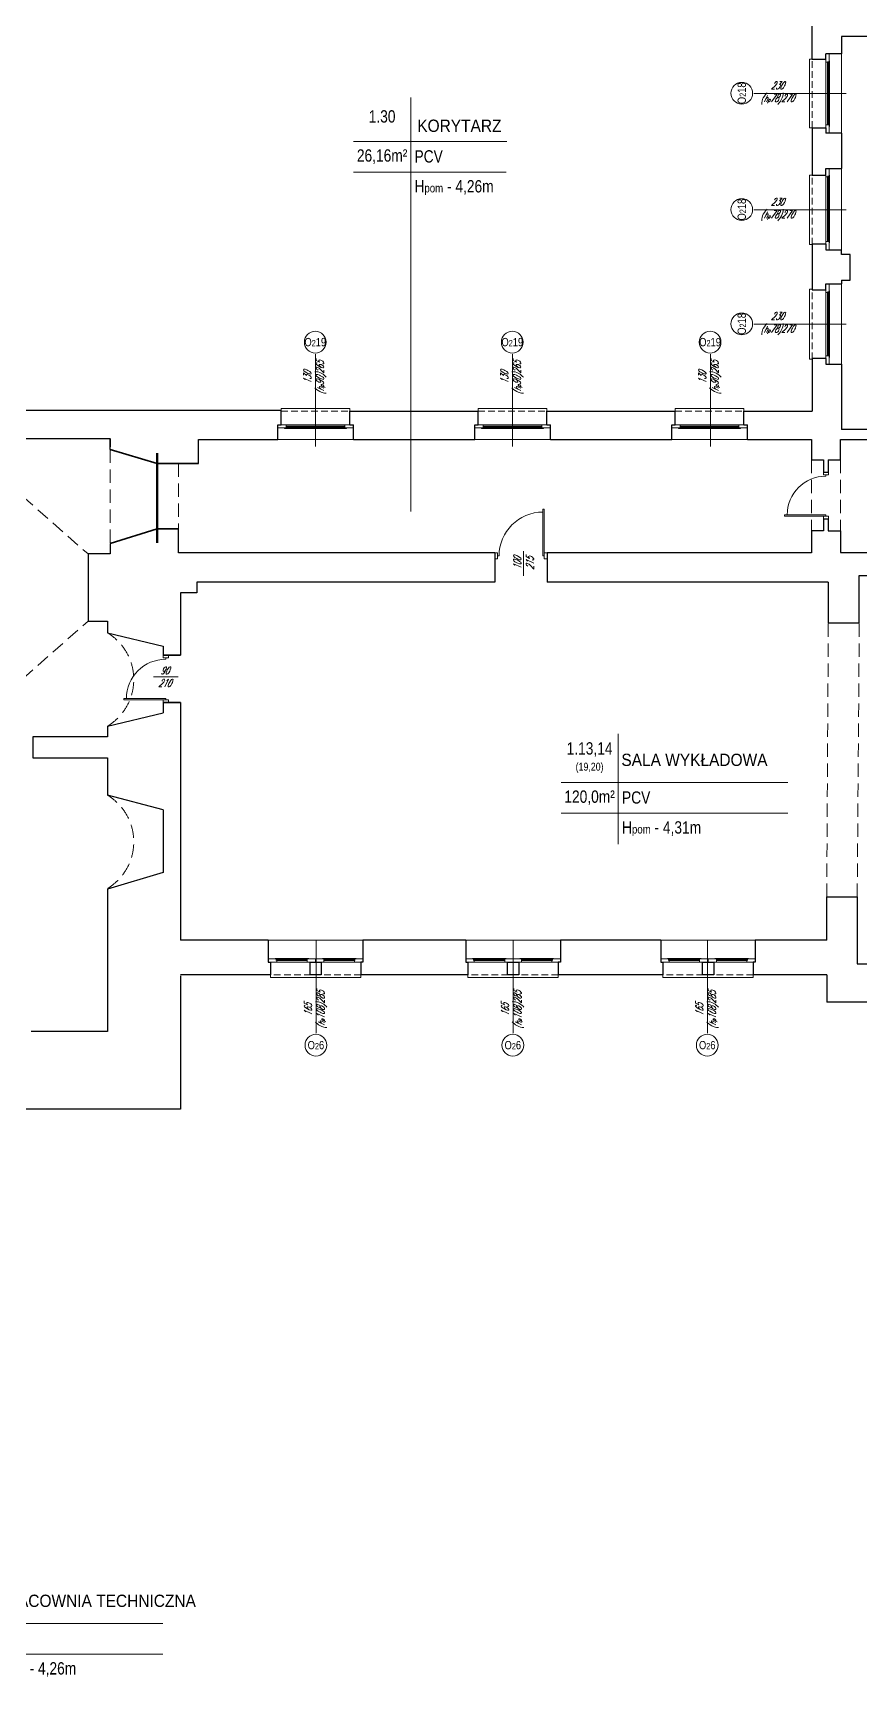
# Model space of a CAD drawing. Header units: millimetres. Extents: x -18485 to 40303, y -22087 to 35064.
# Drawn here: x 14349 to 15923, y 14244 to 17374 of the extents above; entities that cross this region are included whole.
import ezdxf

# ---------------------------------------------------------------- set-up
doc = ezdxf.new("R2010")
doc.units = ezdxf.units.MM
doc.linetypes.add('ACAD_ISO12W100', pattern=[21, 12, -3, 0, -3, 0, -3])
doc.linetypes.add('DASHED', pattern=[19.05, 12.7, -6.35])
doc.layers.get('0').update_dxf_attribs({"lineweight": 25})
for name, color, linetype, lineweight in [('01 parter - ściany', 2, 'Continuous', 25), ('03-01_okna', 5, 'Continuous', 15), ('03_drzwi', 1, 'Continuous', 0), ('04-1_widok', 251, 'Continuous', 5), ('04-2_nad', 251, 'DASHED', 5), ('05-03_opis', 10, 'Continuous', 5), ('31 piętro III - ściany', 2, 'Continuous', 35)]:
    doc.layers.add(name, color=color, linetype=linetype, lineweight=lineweight)
doc.styles.add('ariel', font='arial.ttf', dxfattribs={"width": 0.8})
doc.styles.add('ariel_wym', font='simplex.shx', dxfattribs={"width": 0.65, "oblique": 25})

# ---------------------------------------------------------------- blocks, each defined once
blk = doc.blocks.new('*U1398')
blk.add_line((0, 0.375), (0, 0.4))
at = {"ltscale": 0.8}
blk.add_lwpolyline([(-0.05, 0.4), (-0.05, 0.45), (0.05, 0.45), (0.05, 0.4)], close=True, dxfattribs=at)
blk.add_lwpolyline([(0, -0.4), (0, -0.375), (-0.8, -0.375), (-0.8, -0.4), (-0.05, -0.4), (0.05, -0.4), (0.05, -0.45), (-0.05, -0.45), (-0.05, -0.4)])
blk.add_arc((0, -0.375), 0.75, 90, 180)
blk = doc.blocks.new('*U1399')
blk.add_line((0, 0.375), (0, 0.4))
at = {"ltscale": 0.8}
blk.add_lwpolyline([(-0.05, 0.4), (-0.05, 0.45), (0.05, 0.45), (0.05, 0.4)], close=True, dxfattribs=at)
blk.add_lwpolyline([(0, -0.4), (0, -0.375), (-0.8, -0.375), (-0.8, -0.4), (-0.05, -0.4), (0.05, -0.4), (0.05, -0.45), (-0.05, -0.45), (-0.05, -0.4)])
blk.add_arc((0, -0.375), 0.75, 90, 180)
blk = doc.blocks.new('*U1395')
blk.add_line((0, -0.375), (0, -0.4))
blk.add_lwpolyline([(0, 0.4), (0, 0.375), (-0.8, 0.375), (-0.8, 0.4), (-0.05, 0.4), (0.05, 0.4), (0.05, 0.45), (-0.05, 0.45), (-0.05, 0.4)])
at = {"ltscale": 0.8}
blk.add_lwpolyline([(-0.05, -0.4), (-0.05, -0.45), (0.05, -0.45), (0.05, -0.4)], close=True, dxfattribs=at)
blk.add_arc((0, 0.375), 0.75, 180, 270)

msp = doc.modelspace()

# ---------------------------------------------------------------- linework, layer by layer
at = {"layer": '01 parter - ściany'}
for p, q in [((15832, 17324.5), (15832, 17459.5)), ((16441.6, 17367.5), (15888, 17367.5)), ((15888, 17367.5), (15888, 17334.5)), ((15832, 17324.5), (15858, 17324.5)), ((15888, 17334.5), (15858, 17334.5)), ((15858, 17324.5), (15858, 17334.5)), ((15832, 17193.5), (15858, 17193.5)), ((15832, 17193.5), (15832, 17103.5)), ((15858, 17193.5), (15858, 17183.5)), ((15888, 17183.5), (15858, 17183.5)), ((15888, 17183.5), (15888, 17116.5)), ((15832, 17103.5), (15858, 17103.5)), ((15858, 17103.5), (15858, 17116.5)), ((15858, 17116.5), (15888, 17116.5)), ((15858, 16972.5), (15832, 16972.5)), ((15832, 16972.5), (15832, 16885.5)), ((15858, 16972.5), (15858, 16961.5)), ((15858, 16961.5), (15888, 16961.5)), ((15888, 16952.5), (15888, 16961.5)), ((15904, 16952.5), (15888, 16952.5)), ((15904, 16903.5), (15904, 16952.5)), ((15888, 16903.5), (15888, 16896.5)), ((15888, 16903.5), (15904, 16903.5)), ((15832, 16885.5), (15858, 16885.5)), ((15858, 16885.5), (15858, 16896.5)), ((15858, 16896.5), (15888, 16896.5)), ((15858, 16754.5), (15832, 16754.5)), ((15832, 16754.5), (15832, 16654.5)), ((15858, 16754.5), (15858, 16743.5)), ((15858, 16743.5), (15888, 16743.5)), ((15888, 16743.5), (15888, 16619.5)), ((14821.1, 16655.5), (14265.6, 16655.5)), ((14821.1, 16628.5), (14821.1, 16654.5)), ((14952.1, 16654.5), (15196.1, 16654.5)), ((14952.1, 16628.5), (14952.1, 16654.5)), ((15196.1, 16628.5), (15196.1, 16654.5)), ((15327.1, 16654.5), (15571.1, 16654.5)), ((15327.1, 16628.5), (15327.1, 16654.5)), ((15571.1, 16628.5), (15571.1, 16654.5)), ((15702.1, 16654.5), (15832, 16654.5)), ((15702.1, 16628.5), (15702.1, 16654.5)), ((14814.6, 16600.5), (14814.6, 16628.5)), ((14814.6, 16628.5), (14821.1, 16628.5)), ((14952.1, 16628.5), (14958.6, 16628.5)), ((14958.6, 16600.5), (14958.6, 16628.5)), ((15189.6, 16600.5), (15189.6, 16628.5)), ((15189.6, 16628.5), (15196.1, 16628.5)), ((15327.1, 16628.5), (15333.6, 16628.5)), ((15333.6, 16600.5), (15333.6, 16628.5)), ((15564.6, 16600.5), (15564.6, 16628.5)), ((15564.6, 16628.5), (15571.1, 16628.5)), ((15702.1, 16628.5), (15708.6, 16628.5)), ((15708.6, 16600.5), (15708.6, 16628.5)), ((14495.6, 16601.5), (14272.6, 16601.5)), ((14495.6, 16581.5), (14495.6, 16602.5)), ((14495.6, 16601.5), (14495.6, 16586.5)), ((14663.6, 16554.5), (14663.6, 16600.5)), ((14663.6, 16600.5), (14814.6, 16600.5)), ((14958.6, 16600.5), (15189.6, 16600.5)), ((15333.6, 16600.5), (15564.6, 16600.5)), ((15708.6, 16600.5), (15830.6, 16600.5)), ((15830.6, 16600.5), (15830.6, 16561.5)), ((15885.6, 16561.5), (15885.6, 16600.5)), ((15885.6, 16600.5), (16439.6, 16600.5)), ((16441.6, 16619.5), (15888, 16619.5)), ((15830.6, 16561.5), (15853.6, 16561.5)), ((15853.6, 16561.5), (15853.6, 16538.5)), ((15862.6, 16561.5), (15862.6, 16538.5)), ((15862.6, 16561.5), (15885.6, 16561.5)), ((15853.6, 16538.5), (15862.6, 16538.5)), ((15853.6, 16449.5), (15853.6, 16426.5)), ((15853.6, 16449.5), (15862.6, 16449.5)), ((15862.6, 16449.5), (15862.6, 16426.5)), ((14495.6, 16402.7), (14495.6, 16382.5)), ((14625.6, 16384.5), (14625.6, 16430.5)), ((15853.6, 16426.5), (15830.6, 16426.5)), ((15830.6, 16426.5), (15830.6, 16384.5)), ((15862.6, 16426.5), (15885.6, 16426.5)), ((15885.6, 16426.5), (15885.6, 16385.5)), ((14495.6, 16382.5), (14453.6, 16382.5)), ((14453.6, 16382.5), (14453.6, 16254.5)), ((15227.6, 16384.5), (14625.6, 16384.5)), ((15227.6, 16384.5), (15227.6, 16328.5)), ((15830.6, 16384.5), (15327.6, 16384.5)), ((15327.6, 16384.5), (15327.6, 16328.5)), ((15885.6, 16385.5), (16127.6, 16385.5)), ((15921.6, 16251.5), (15921.6, 16341.5)), ((15921.6, 16341.5), (16127.6, 16341.5)), ((14629.6, 16308.5), (14629.6, 16189.6)), ((14660.6, 16308.5), (14629.6, 16308.5)), ((15227.6, 16328.5), (14660.6, 16328.5)), ((14660.6, 16328.5), (14660.6, 16308.5)), ((15862.6, 16328.5), (15327.6, 16328.5)), ((15862.6, 16328.5), (15862.6, 16251.5)), ((14453.6, 16254.5), (14490.6, 16254.5)), ((14490.6, 16254.5), (14490.6, 16232.5)), ((15862.6, 16251.5), (15921.6, 16251.5)), ((14490.6, 16232.5), (14596.6, 16207)), ((14596.6, 16207), (14596.6, 16189.6)), ((14596.6, 16099.6), (14596.6, 16080)), ((14629.6, 16099.6), (14629.6, 15647.5)), ((14490.6, 16054.5), (14596.6, 16080)), ((14358.6, 16034.5), (14348.6, 16034.5)), ((14348.6, 16034.5), (14348.6, 15994.5)), ((14490.6, 16034.5), (14358.6, 16034.5)), ((14490.6, 16054.5), (14490.6, 16034.5)), ((14348.6, 15994.5), (14490.6, 15994.5)), ((14490.6, 15994.5), (14490.6, 15923.5)), ((14596.6, 15895.5), (14490.6, 15923.5)), ((14596.6, 15895.5), (14596.6, 15776.2)), ((14596.6, 15776.2), (14490.6, 15744.5)), ((14490.6, 15744.5), (14490.6, 15473.5)), ((15859.6, 15647.5), (15859.6, 15729.5)), ((15859.6, 15729.5), (15917.6, 15729.5)), ((15917.6, 15729.5), (15917.6, 15602.5)), ((14796.6, 15647.5), (14629.6, 15647.5)), ((14796.6, 15647.5), (14796.6, 15605.5)), ((15172.6, 15647.5), (14976.6, 15647.5)), ((14976.6, 15647.5), (14976.6, 15605.5)), ((15172.6, 15647.5), (15172.6, 15605.5)), ((15543.6, 15647.5), (15352.6, 15647.5)), ((15352.6, 15647.5), (15352.6, 15605.5)), ((15543.6, 15647.5), (15543.6, 15605.5)), ((15859.6, 15647.5), (15723.6, 15647.5)), ((15723.6, 15647.5), (15723.6, 15605.5)), ((14796.6, 15605.5), (14800.6, 15605.5)), ((14800.6, 15605.5), (14800.6, 15581.5)), ((14875.6, 15605.5), (14875.6, 15581.5)), ((14875.6, 15605.5), (14897.6, 15605.5)), ((14897.6, 15605.5), (14897.6, 15581.5)), ((14976.6, 15605.5), (14972.6, 15605.5)), ((14972.6, 15605.5), (14972.6, 15581.5)), ((15172.6, 15605.5), (15176.6, 15605.5)), ((15176.6, 15605.5), (15176.6, 15581.5)), ((15251.6, 15605.5), (15251.6, 15581.5)), ((15251.6, 15605.5), (15273.6, 15605.5)), ((15273.6, 15605.5), (15273.6, 15581.5)), ((15352.6, 15605.5), (15348.6, 15605.5)), ((15348.6, 15605.5), (15348.6, 15581.5)), ((15543.6, 15605.5), (15547.6, 15605.5)), ((15547.6, 15605.5), (15547.6, 15581.5)), ((15622.6, 15605.5), (15622.6, 15581.5)), ((15622.6, 15605.5), (15644.6, 15605.5)), ((15644.6, 15605.5), (15644.6, 15581.5)), ((15723.6, 15605.5), (15719.6, 15605.5)), ((15719.6, 15605.5), (15719.6, 15581.5)), ((15917.6, 15602.5), (15945.6, 15602.5)), ((14800.6, 15581.5), (14629.6, 15581.5)), ((14629.6, 15579.5), (14629.6, 15325.5)), ((14897.6, 15581.5), (14875.6, 15581.5)), ((15176.6, 15581.5), (14972.6, 15581.5)), ((15273.6, 15581.5), (15251.6, 15581.5)), ((15547.6, 15581.5), (15348.6, 15581.5)), ((15644.6, 15581.5), (15622.6, 15581.5)), ((15859.6, 15581.5), (15719.6, 15581.5)), ((15859.6, 15581.5), (15859.6, 15529.5)), ((15965.6, 15529.5), (15859.6, 15529.5)), ((14490.6, 15473.5), (14345.6, 15473.5)), ((14629.6, 15325.5), (14288.6, 15325.5))]:
    msp.add_line(p, q, dxfattribs=at)
at = {"layer": '03-01_okna', "linetype": 'Continuous', "lineweight": 0}
for p, q in [((15827, 17193.5), (15827, 17324.5)), ((15832, 17324.5), (15827, 17324.5)), ((15858, 17318.5), (15858, 17199.5)), ((15865, 17319.5), (15861, 17319.5)), ((15861, 17199.5), (15861, 17318.5)), ((15862.5, 17200.5), (15862.5, 17319.5)), ((15863, 17200.5), (15863, 17319.5)), ((15832, 17193.5), (15827, 17193.5)), ((15865, 17200.5), (15861, 17200.5)), ((15827, 16971.5), (15827, 17103.5)), ((15832, 17103.5), (15827, 17103.5)), ((15858, 17100.5), (15858, 16977.5)), ((15865, 17101.5), (15861, 17101.5)), ((15861, 16977.5), (15861, 17100.5)), ((15862.5, 16978.5), (15862.5, 17101.5)), ((15863, 16978.5), (15863, 17101.5)), ((15832, 16971.5), (15827, 16971.5)), ((15865, 16978.5), (15861, 16978.5)), ((15827, 16753.5), (15827, 16886.5)), ((15832, 16886.5), (15827, 16886.5)), ((15858, 16880.5), (15858, 16759.5)), ((15865, 16881.5), (15861, 16881.5)), ((15861, 16759.5), (15861, 16880.5)), ((15862.5, 16760.5), (15862.5, 16881.5)), ((15863, 16760.5), (15863, 16881.5)), ((15832, 16753.5), (15827, 16753.5)), ((15865, 16760.5), (15861, 16760.5)), ((14821.1, 16654.5), (14821.1, 16659.5)), ((14821.1, 16659.5), (14952.1, 16659.5)), ((14952.1, 16654.5), (14952.1, 16659.5)), ((15196.1, 16654.5), (15196.1, 16659.5)), ((15196.1, 16659.5), (15327.1, 16659.5)), ((15327.1, 16654.5), (15327.1, 16659.5)), ((15571.1, 16654.5), (15571.1, 16659.5)), ((15571.1, 16659.5), (15702.1, 16659.5)), ((15702.1, 16654.5), (15702.1, 16659.5)), ((14942.6, 16628.5), (14830.6, 16628.5)), ((14830.6, 16625.5), (14942.6, 16625.5)), ((14831.6, 16621.5), (14831.6, 16625.5)), ((14831.6, 16624), (14941.6, 16624)), ((14831.6, 16623.5), (14941.6, 16623.5)), ((14941.6, 16621.5), (14941.6, 16625.5)), ((15317.6, 16628.5), (15205.6, 16628.5)), ((15205.6, 16625.5), (15317.6, 16625.5)), ((15206.6, 16621.5), (15206.6, 16625.5)), ((15206.6, 16624), (15316.6, 16624)), ((15206.6, 16623.5), (15316.6, 16623.5)), ((15316.6, 16621.5), (15316.6, 16625.5)), ((15692.6, 16628.5), (15580.6, 16628.5)), ((15580.6, 16625.5), (15692.6, 16625.5)), ((15581.6, 16621.5), (15581.6, 16625.5)), ((15581.6, 16624), (15691.6, 16624)), ((15581.6, 16623.5), (15691.6, 16623.5)), ((15691.6, 16621.5), (15691.6, 16625.5)), ((14811.5, 15612.5), (14811.5, 15608.5)), ((14869.6, 15610.5), (14811.5, 15610.5)), ((14869.6, 15610), (14811.5, 15610)), ((14870.6, 15608.5), (14812.6, 15608.5)), ((14812.6, 15605.5), (14870.6, 15605.5)), ((14869.6, 15612.5), (14869.6, 15608.5)), ((14902.6, 15608.5), (14960.6, 15608.5)), ((14960.6, 15605.5), (14902.6, 15605.5)), ((14903.6, 15612.5), (14903.6, 15608.5)), ((14903.6, 15610.5), (14961.6, 15610.5)), ((14903.6, 15610), (14961.6, 15610)), ((14961.6, 15612.5), (14961.6, 15608.5)), ((15187.5, 15612.5), (15187.5, 15608.5)), ((15245.6, 15610.5), (15187.5, 15610.5)), ((15245.6, 15610), (15187.5, 15610)), ((15246.6, 15608.5), (15188.6, 15608.5)), ((15188.6, 15605.5), (15246.6, 15605.5)), ((15245.6, 15612.5), (15245.6, 15608.5)), ((15278.6, 15608.5), (15336.6, 15608.5)), ((15336.6, 15605.5), (15278.6, 15605.5)), ((15279.6, 15612.5), (15279.6, 15608.5)), ((15279.6, 15610.5), (15337.6, 15610.5)), ((15279.6, 15610), (15337.6, 15610)), ((15337.6, 15612.5), (15337.6, 15608.5)), ((15558.5, 15612.5), (15558.5, 15608.5)), ((15616.6, 15610.5), (15558.5, 15610.5)), ((15616.6, 15610), (15558.5, 15610)), ((15617.6, 15608.5), (15559.6, 15608.5)), ((15559.6, 15605.5), (15617.6, 15605.5)), ((15616.6, 15612.5), (15616.6, 15608.5)), ((15649.6, 15608.5), (15707.6, 15608.5)), ((15707.6, 15605.5), (15649.6, 15605.5)), ((15650.6, 15612.5), (15650.6, 15608.5)), ((15650.6, 15610.5), (15708.6, 15610.5)), ((15650.6, 15610), (15708.6, 15610)), ((15708.6, 15612.5), (15708.6, 15608.5)), ((14800.6, 15581.5), (14800.6, 15576.5)), ((14972.6, 15576.5), (14800.6, 15576.5)), ((14972.6, 15581.5), (14972.6, 15576.5)), ((15176.6, 15581.5), (15176.6, 15576.5)), ((15348.6, 15576.5), (15176.6, 15576.5)), ((15348.6, 15581.5), (15348.6, 15576.5)), ((15547.6, 15581.5), (15547.6, 15576.5)), ((15719.6, 15576.5), (15547.6, 15576.5)), ((15719.6, 15581.5), (15719.6, 15576.5))]:
    msp.add_line(p, q, dxfattribs=at)
at = {"layer": '03-01_okna', "linetype": 'DASHED'}
for p, q in [((15832, 17193.5), (15832, 17324.5)), ((15832, 16971.5), (15832, 17103.5)), ((15832, 16753.5), (15832, 16886.5)), ((14821.1, 16654.5), (14952.1, 16654.5)), ((15196.1, 16654.5), (15327.1, 16654.5)), ((15571.1, 16654.5), (15702.1, 16654.5)), ((14972.6, 15581.5), (14800.6, 15581.5)), ((15348.6, 15581.5), (15176.6, 15581.5)), ((15719.6, 15581.5), (15547.6, 15581.5))]:
    msp.add_line(p, q, dxfattribs=at)
at = {"layer": '03-01_okna', "linetype": 'Continuous', "lineweight": 0}
for points in [[(15864, 17334.5), (15864, 17318.5), (15858, 17318.5), (15858, 17334.5)], [(15864, 17199.5), (15864, 17183.5), (15858, 17183.5), (15858, 17199.5)], [(15864, 17116.5), (15864, 17100.5), (15858, 17100.5), (15858, 17116.5)], [(15864, 16977.5), (15864, 16961.5), (15858, 16961.5), (15858, 16977.5)], [(15864, 16896.5), (15864, 16880.5), (15858, 16880.5), (15858, 16896.5)], [(15864, 16759.5), (15864, 16743.5), (15858, 16743.5), (15858, 16759.5)], [(14830.6, 16622.5), (14814.6, 16622.5), (14814.6, 16628.5), (14830.6, 16628.5)], [(14958.6, 16622.5), (14942.6, 16622.5), (14942.6, 16628.5), (14958.6, 16628.5)], [(15205.6, 16622.5), (15189.6, 16622.5), (15189.6, 16628.5), (15205.6, 16628.5)], [(15333.6, 16622.5), (15317.6, 16622.5), (15317.6, 16628.5), (15333.6, 16628.5)], [(15580.6, 16622.5), (15564.6, 16622.5), (15564.6, 16628.5), (15580.6, 16628.5)], [(15708.6, 16622.5), (15692.6, 16622.5), (15692.6, 16628.5), (15708.6, 16628.5)], [(14796.6, 15611.5), (14812.6, 15611.5), (14812.6, 15605.5), (14796.6, 15605.5)], [(14870.6, 15611.5), (14886.6, 15611.5), (14886.6, 15605.5), (14870.6, 15605.5)], [(14902.6, 15611.5), (14886.6, 15611.5), (14886.6, 15605.5), (14902.6, 15605.5)], [(14976.6, 15611.5), (14960.6, 15611.5), (14960.6, 15605.5), (14976.6, 15605.5)], [(15172.6, 15611.5), (15188.6, 15611.5), (15188.6, 15605.5), (15172.6, 15605.5)], [(15246.6, 15611.5), (15262.6, 15611.5), (15262.6, 15605.5), (15246.6, 15605.5)], [(15278.6, 15611.5), (15262.6, 15611.5), (15262.6, 15605.5), (15278.6, 15605.5)], [(15352.6, 15611.5), (15336.6, 15611.5), (15336.6, 15605.5), (15352.6, 15605.5)], [(15543.6, 15611.5), (15559.6, 15611.5), (15559.6, 15605.5), (15543.6, 15605.5)], [(15617.6, 15611.5), (15633.6, 15611.5), (15633.6, 15605.5), (15617.6, 15605.5)], [(15649.6, 15611.5), (15633.6, 15611.5), (15633.6, 15605.5), (15649.6, 15605.5)], [(15723.6, 15611.5), (15707.6, 15611.5), (15707.6, 15605.5), (15723.6, 15605.5)]]:
    msp.add_lwpolyline(points, close=True, dxfattribs=at)
for points in [[(15864, 17196.5), (15865, 17196.5), (15865, 17321.5), (15864, 17321.5)], [(15864, 16974.5), (15865, 16974.5), (15865, 17103.5), (15864, 17103.5)], [(15864, 16756.5), (15865, 16756.5), (15865, 16883.5), (15864, 16883.5)], [(14827.6, 16622.5), (14827.6, 16621.5), (14945.6, 16621.5), (14945.6, 16622.5)], [(15202.6, 16622.5), (15202.6, 16621.5), (15320.6, 16621.5), (15320.6, 16622.5)], [(15577.6, 16622.5), (15577.6, 16621.5), (15695.6, 16621.5), (15695.6, 16622.5)], [(14873.6, 15611.5), (14873.6, 15612.5), (14809.6, 15612.5), (14809.6, 15611.5)], [(14899.6, 15611.5), (14899.6, 15612.5), (14963.6, 15612.5), (14963.6, 15611.5)], [(15249.6, 15611.5), (15249.6, 15612.5), (15185.6, 15612.5), (15185.6, 15611.5)], [(15275.6, 15611.5), (15275.6, 15612.5), (15339.6, 15612.5), (15339.6, 15611.5)], [(15620.6, 15611.5), (15620.6, 15612.5), (15556.6, 15612.5), (15556.6, 15611.5)], [(15646.6, 15611.5), (15646.6, 15612.5), (15710.6, 15612.5), (15710.6, 15611.5)]]:
    msp.add_lwpolyline(points, dxfattribs=at)
at = {"layer": '04-1_widok'}
for p, q in [((15888, 17334.5), (15888, 17183.5)), ((15888, 17116.5), (15888, 16961.5)), ((15888, 16896.5), (15888, 16743.5)), ((14958.6, 16600.5), (14814.6, 16600.5)), ((15333.6, 16600.5), (15189.6, 16600.5)), ((15708.6, 16600.5), (15564.6, 16600.5)), ((14796.6, 15647.5), (14976.6, 15647.5)), ((15172.6, 15647.5), (15352.6, 15647.5)), ((15543.6, 15647.5), (15723.6, 15647.5))]:
    msp.add_line(p, q, dxfattribs=at)
at = {"layer": '04-2_nad', "ltscale": 2}
for p, q in [((14495.6, 16581.5), (14495.6, 16382.5)), ((15830.6, 16561.5), (15830.6, 16426.5)), ((15885.6, 16561.5), (15885.6, 16426.5)), ((14625.6, 16554.5), (14625.6, 16430.5)), ((14329.6, 16492), (14453.6, 16382.5)), ((14329.6, 16145), (14453.6, 16254.5)), ((15859.6, 15729.5), (15862.6, 16251.5)), ((15917.6, 15729.5), (15921.6, 16251.5))]:
    msp.add_line(p, q, dxfattribs=at)
for centre in [(14436.4, 16143.5), (14436.4, 15834.5)]:
    msp.add_arc(centre, 104.2, 301.3456, 58.6544, dxfattribs=at)
at = {"layer": '05-03_opis'}
for p, q in [((15067.7, 17251.5), (15067.7, 16463.6)), ((14958.8, 17167.8), (15250.4, 17167.8)), ((14958.8, 17109.4), (15249.2, 17109.4)), ((15462.7, 16040.2), (15462.7, 15830)), ((15353.8, 15947.3), (15785.5, 15947.3)), ((15353.8, 15888.9), (15785.5, 15888.9)), ((14164.3, 14346.4), (14596, 14346.4)), ((14164.3, 14288), (14596, 14288))]:
    msp.add_line(p, q, dxfattribs=at)
at = {"layer": '05-03_opis', "lineweight": 0}
for p, q in [((15896.6, 17259), (15720.6, 17259)), ((15896.6, 17037.5), (15720.6, 17037.5)), ((15896.6, 16820), (15720.6, 16820)), ((14886.6, 16587), (14886.6, 16763)), ((15261.6, 16587), (15261.6, 16763)), ((15638.1, 16587), (15638.1, 16763)), ((15282.6, 16388.1), (15282.6, 16340.9)), ((14578, 16148.7), (14625.2, 16148.7)), ((14887.8, 15646.1), (14887.8, 15470.1)), ((15262.6, 15646.1), (15262.6, 15470.1)), ((15632.7, 15646.1), (15632.7, 15470.1))]:
    msp.add_line(p, q, dxfattribs=at)
at = {"layer": '05-03_opis', "linetype": 'ACAD_ISO12W100', "ltscale": 5, "const_width": 5}
msp.add_lwpolyline([(14585.1, 16574.4), (14585.1, 16403.3)], dxfattribs=at)
at = {"layer": '05-03_opis', "lineweight": 0}
for centre in [(15697.9, 17259.5), (15697.9, 17038), (15697.9, 16820.5), (14886.1, 16785.7), (15261.1, 16785.7), (15637.6, 16785.7), (14887.3, 15447.4), (15262.1, 15447.4), (15632.2, 15447.4)]:
    msp.add_circle(centre, 20.7, dxfattribs=at)
at = {"layer": '31 piętro III - ściany'}
for p, q in [((14495.6, 16581.5), (14585.1, 16554.5)), ((14585.1, 16554.5), (14663.6, 16554.5)), ((14495.6, 16402.7), (14585.1, 16430.5)), ((14625.6, 16430.5), (14585.1, 16430.5)), ((14596.6, 16189.6), (14629.6, 16189.6)), ((14596.6, 16099.6), (14629.6, 16099.6))]:
    msp.add_line(p, q, dxfattribs=at)

# ---------------------------------------------------------------- block references
at = {"layer": '03_drzwi', "xscale": 98.39690436702676, "yscale": 98.39690436702676, "zscale": 98.39690436702676}
msp.add_blockref('*U1399', (15858.1, 16493.7), dxfattribs=at)
at = {"layer": '03_drzwi'}
for name, p, xscale, yscale, zscale, rotation in [('*U1398', (15277.6, 16378.9), -111.1111111110804, 111.1111111110804, 111.1111111110805, 90), ('*U1395', (14601.6, 16144.6), -99.9999907999927, 99.99999079999179, 99.99999079999293, 180)]:
    msp.add_blockref(name, p, dxfattribs=dict(at, xscale=xscale, yscale=yscale, zscale=zscale, rotation=rotation))

# ---------------------------------------------------------------- texts
at = {"layer": '05-03_opis', "lineweight": 0, "attachment_point": 5, "rotation": 90}
for s, insert, char_height, width, style in [('O{\\H0.7576x;2}18', (15697.9, 17259.5), 15.84, 75.194, 'ariel'), ('O{\\H0.7576x;2}18', (15697.9, 17038), 15.84, 75.194, 'ariel'), ('O{\\H0.7576x;2}18', (15697.9, 16820.5), 15.84, 75.194, 'ariel'), ('130\\P({\\H0.8333x;h\\H0.6x;p}90)265', (14885.5, 16718.2), 14.4, 62.661, 'ariel_wym'), ('130\\P({\\H0.8333x;h\\H0.6x;p}90)265', (15260.5, 16718.2), 14.4, 62.661, 'ariel_wym'), ('130\\P({\\H0.8333x;h\\H0.6x;p}90)265', (15637, 16718.2), 14.4, 62.661, 'ariel_wym'), ('100\\P215', (15282.6, 16364.7), 14.4, 68.936, 'ariel_wym'), ('165\\P({\\H0.8333x;h\\H0.6x;p}108)285', (14886.7, 15514.9), 14.4, 62.661, 'ariel_wym'), ('165\\P({\\H0.8333x;h\\H0.6x;p}108)285', (15261.5, 15514.9), 14.4, 62.661, 'ariel_wym'), ('165\\P({\\H0.8333x;h\\H0.6x;p}108)285', (15631.7, 15514.9), 14.4, 62.661, 'ariel_wym')]:
    msp.add_mtext(s, dxfattribs=dict(at, insert=insert, char_height=char_height, width=width, style=style))
at = {"layer": '05-03_opis', "lineweight": 0, "attachment_point": 5}
for s, insert, char_height, width, style in [('230\\P({\\H0.8333x;h\\H0.6x;p}78)270', (15765.5, 17260), 14.4, 62.661, 'ariel_wym'), ('230\\P({\\H0.8333x;h\\H0.6x;p}78)270', (15765.5, 17038.5), 14.4, 62.661, 'ariel_wym'), ('230\\P({\\H0.8333x;h\\H0.6x;p}78)270', (15765.5, 16821), 14.4, 62.661, 'ariel_wym'), ('O{\\H0.7576x;2}19', (14886.1, 16785.7), 15.84, 75.194, 'ariel'), ('O{\\H0.7576x;2}19', (15261.1, 16785.7), 15.84, 75.194, 'ariel'), ('O{\\H0.7576x;2}19', (15637.6, 16785.7), 15.84, 75.194, 'ariel'), ('90\\P210', (14599.4, 16148.7), 14.4, 68.936, 'ariel_wym'), ('O{\\H0.7576x;2}6', (14887.3, 15447.4), 15.84, 75.194, 'ariel'), ('O{\\H0.7576x;2}6', (15262.1, 15447.4), 15.84, 75.194, 'ariel'), ('O{\\H0.7576x;2}6', (15632.2, 15447.4), 15.84, 75.194, 'ariel')]:
    msp.add_mtext(s, dxfattribs=dict(at, insert=insert, char_height=char_height, width=width, style=style))
at = {"layer": '05-03_opis', "style": 'ariel'}
for s, insert, char_height, width, attachment_point in [('1.30', (15013.3, 17215.3), 23.42, 108.913, 5), ('\\W0.9;KORYTARZ', (15080.2, 17197.5), 23.423, 356.637, 4), ('26,16m²', (15013.3, 17138.9), 23.42, 108.913, 5), (' PCV', (15067.7, 17139.2), 23.42, 322.789, 4), (' H{\\H0.7x;pom\\H1.429x; - 4,26m}', (15067.7, 17080), 23.423, 322.789, 4), ('1.13,14\\P{\\H0.6404x;(19,20)}', (15408.2, 15994.8), 23.423, 108.913, 5), ('{\\W0.9;SALA WYKŁADOWA}', (15468.7, 15990.4), 23.423, 524.533, 4), ('120,0m²', (15408.2, 15918.4), 23.42, 108.913, 5), (' PCV', (15462.7, 15918.7), 23.42, 322.789, 4), (' H{\\H0.7x;pom\\H1.429x; - 4,31m}', (15462.7, 15859.5), 23.423, 322.789, 4), ('{\\W0.9;PRACOWNIA TECHNICZNA}', (14279.3, 14389.5), 23.423, 524.533, 4), (' H{\\H0.7x;pom\\H1.429x; - 4,26m}', (14273.2, 14258.6), 23.423, 322.789, 4)]:
    msp.add_mtext(s, dxfattribs=dict(at, insert=insert, char_height=char_height, width=width, attachment_point=attachment_point))

doc.saveas('drawing.dxf')
